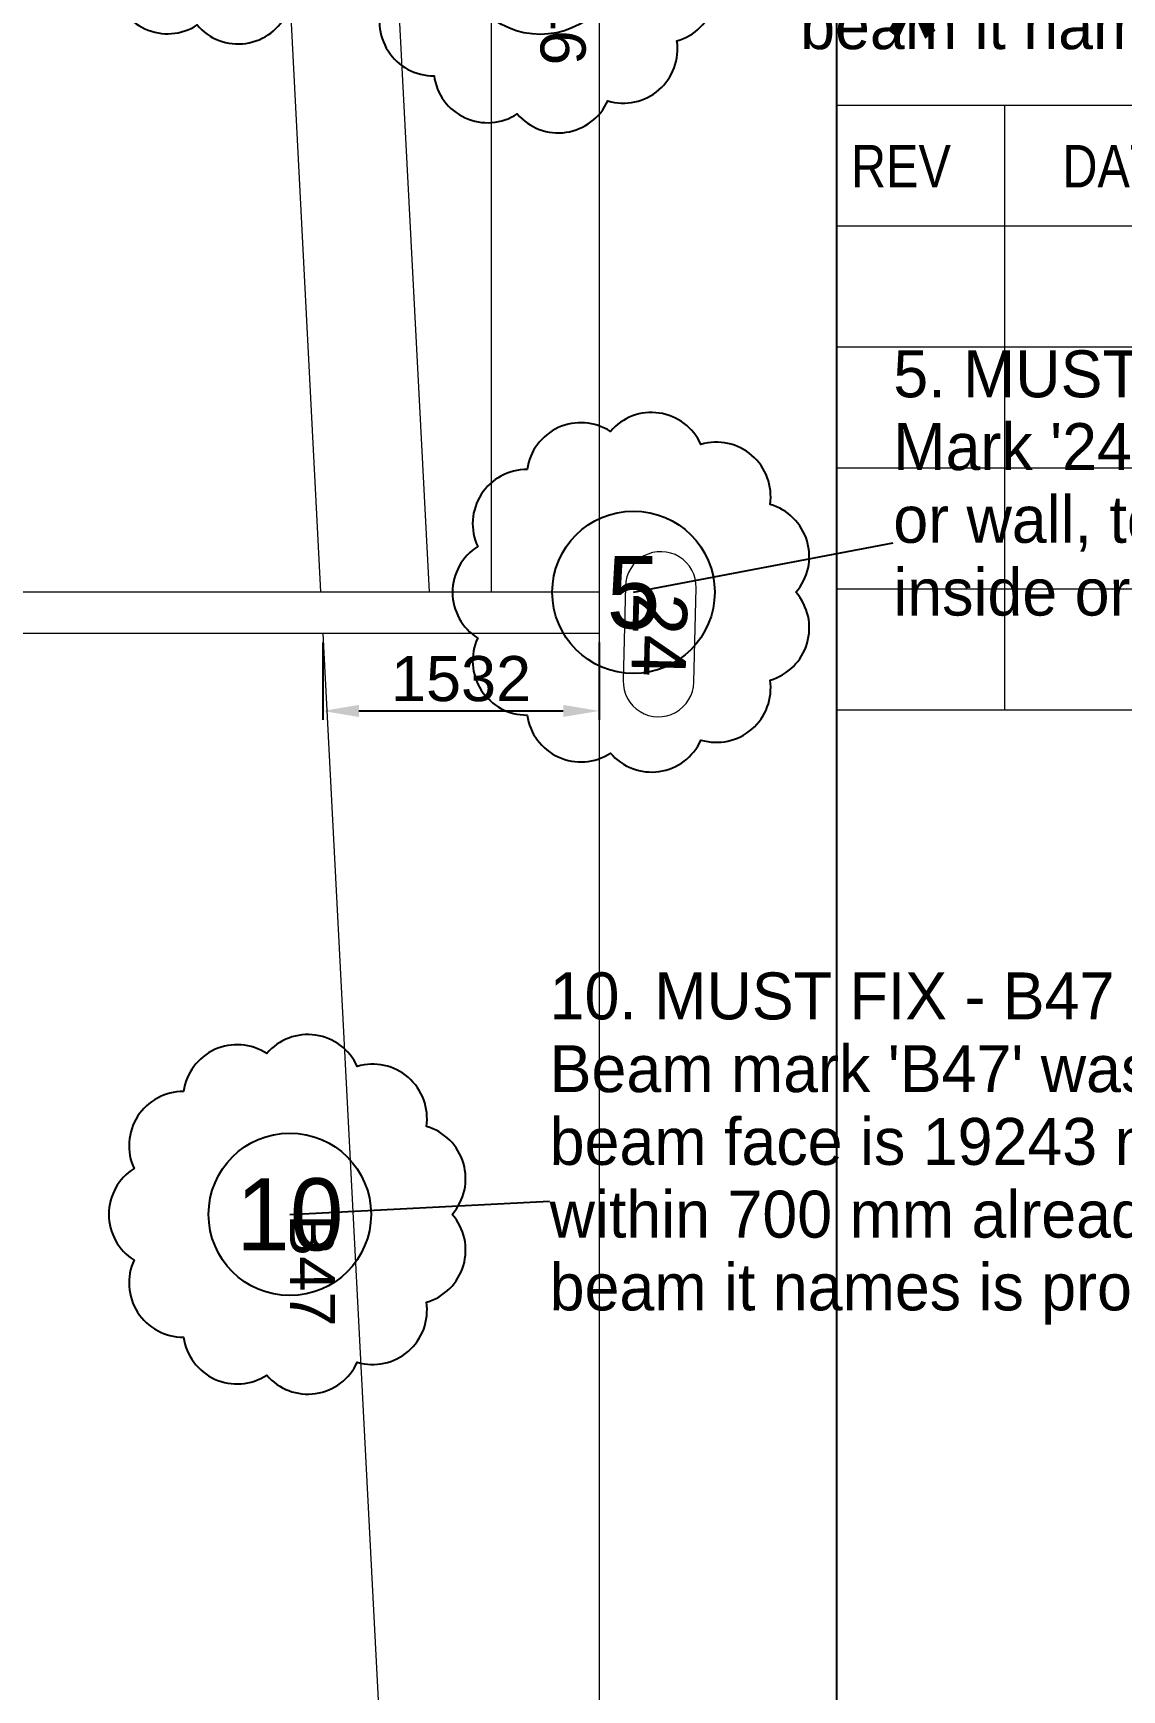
# Model space of a CAD drawing. Header units: millimetres. Extents: x 7675 to 3049577, y -133733 to 101877.
# Drawn here: x 2958176 to 2964211, y 67443 to 76621 of the extents above; entities that cross this region are included whole.
import ezdxf
from ezdxf.enums import TextEntityAlignment as Align

# ---------------------------------------------------------------- set-up
doc = ezdxf.new("R2010")
doc.units = ezdxf.units.MM
doc.header["$LTSCALE"] = 600
for name, color, linetype, lineweight in [('BEAM', 191, 'Continuous', 20), ('BEAM NO (H)', 121, 'Continuous', 20), ('colno', 11, 'Continuous', 15), ('CONCRETE', 7, 'Continuous', 20), ('D-sheet', 42, 'Continuous', 13)]:
    doc.layers.add(name, color=color, linetype=linetype, lineweight=lineweight)
for name, color, linetype in [('S-DIM', 7, 'Continuous'), ('S-QUERY-BLOCKER', 1, 'Continuous'), ('S-QUERY-TEXT', 7, 'Continuous'), ('SHEET', 7, 'Continuous')]:
    doc.layers.add(name, color=color, linetype=linetype)
doc.styles.add('ARIAL', font='arial.ttf')
doc.styles.add('STYLE3', font='ARIALN.TTF')
doc.dimstyles.new('100', dxfattribs={"dimscale": 100, "dimtxt": 2.5, "dimasz": 2, "dimexe": 0.5, "dimexo": 0.5, "dimgap": 0.5, "dimtad": 1, "dimdec": 0, "dimzin": 3, "dimtxsty": 'ARIAL', "dimblk1": 'OBLIQUE', "dimblk2": 'OBLIQUE', "dimcen": 0, "dimdle": 1, "dimclrd": 256, "dimclre": 256, "dimclrt": 7, "dimazin": 3, "dimtfac": 1, "dimtdec": 0, "dimtmove": 0, "dimatfit": 3, "dimlwd": -1, "dimlwe": -1})

# ---------------------------------------------------------------- blocks, each defined once
blk = doc.blocks.new('*D30')
at = {"layer": 'Defpoints', "color": 0, "transparency": 16777216}
for p in [(3005834.8, 95063.5), (3006264.5, 95063.5), (3005834.8, 93531.2)]:
    blk.add_point(p, dxfattribs=at)
at = {"layer": 'S-DIM', "transparency": 16777216}
for p, q in [((3005884.8, 95063.5), (3006314.5, 95063.5)), ((3006264.5, 93731.2), (3006264.5, 94863.5)), ((3005884.8, 93531.2), (3006314.5, 93531.2))]:
    blk.add_line(p, q, dxfattribs=at)
for points in [[(3006297.8, 94863.5), (3006231.1, 94863.5), (3006264.5, 95063.5)], [(3006231.1, 93731.2), (3006297.8, 93731.2), (3006264.5, 93531.2)]]:
    blk.add_solid(points, dxfattribs=at)
at = {"layer": 'S-DIM', "color": 7, "transparency": 16777216, "insert": (3006086.9, 94297.3), "char_height": 250, "attachment_point": 5, "rotation": 90, "style": 'ARIAL'}
blk.add_mtext('\\A1;1532', dxfattribs=at)
blk = doc.blocks.new('_Oblique')
at = {"color": 0, "linetype": 'ByBlock', "lineweight": -2}
blk.add_line((-0.5, -0.5), (0.5, 0.5), dxfattribs=at)
blk = doc.blocks.new('5444')
at = {"layer": 'colno', "elevation": 5360.4}
blk.add_lwpolyline([(3005582.5, 95600.1, 1), (3005572.9, 95209), (3006096.4, 95196.2, 1), (3006105.9, 95587.3)], format="xyb", close=True, dxfattribs=at)
at = {"layer": 'CONCRETE'}
for p, q in [((2982624.8, 95063.5), (3021154.8, 95063.5)), ((2982854.8, 94463.5), (3005604.8, 94463.5))]:
    blk.add_line(p, q, dxfattribs=at)
at = {"layer": 'CONCRETE', "color": 1}
for p, q in [((2998174.8, 93735.3), (3005604.8, 94120.1)), ((3005834.8, 93531.2), (3013264.8, 93916)), ((2998174.8, 93134.5), (3005604.8, 93519.3))]:
    blk.add_line(p, q, dxfattribs=at)
at = {"layer": 'CONCRETE'}
blk.add_lwpolyline([(3005604.8, 89061), (3005604.8, 95063.5), (3005834.8, 95063.5), (3005834.8, 89061)], dxfattribs=at)
at = {"layer": 'BEAM NO (H)', "style": 'ARIAL'}
blk.add_text('B46', height=250, rotation=0.10297, dxfattribs=at).set_placement((3002376.4, 94862.5, 11196), align=Align.MIDDLE_CENTER)
at = {"layer": 'BEAM NO (H)', "color": 1, "style": 'ARIAL'}
blk.add_text('B47', height=250, rotation=0.10297, dxfattribs=at).set_placement((3009363.2, 93474.1), align=Align.MIDDLE_CENTER)
at = {"layer": 'colno', "style": 'ARIAL'}
blk.add_text('24', height=300, rotation=358.59974, dxfattribs=at).set_placement((3005843.4, 95397.4, 5360.4), align=Align.MIDDLE_CENTER)
at = {"layer": 'S-DIM'}
dim = blk.add_linear_dim(base=(3006264.5, 95063.5), p1=(3005834.8, 93531.2), p2=(3005834.8, 95063.5), angle=90, dimstyle='100', dxfattribs=at)
dim.commit()
dim.dimension.update_dxf_attribs({"geometry": '*D30', "text_midpoint": (3006086.9, 94297.3)})

msp = doc.modelspace()

# ---------------------------------------------------------------- linework, layer by layer
at = {"color": 0, "linetype": 'ByBlock'}
msp.add_lwpolyline([(2962631.8, 98454.9), (2974238.9, 98454.9), (2974238.9, 45184.1), (2962631.8, 45184.1)], close=True, dxfattribs=at)
at = {"layer": 'D-sheet'}
for p, q in [((2962631.8, 76222.6), (2974238.9, 76222.6)), ((2962631.8, 76222.6), (2974238.9, 76222.6)), ((2963562, 72872.6), (2963562, 76222.6)), ((2962631.8, 75552.6), (2974238.9, 75552.6)), ((2962631.8, 75552.6), (2974238.9, 75552.6)), ((2962631.8, 74882.6), (2974238.9, 74882.6)), ((2962631.8, 74212.6), (2974238.9, 74212.6)), ((2962631.8, 73542.6), (2974238.9, 73542.6)), ((2962631.8, 72872.6, 0), (2974238.9, 72872.6, 0))]:
    msp.add_line(p, q, dxfattribs=at)
at = {"layer": 'S-QUERY-BLOCKER'}
for points in [[(2960113, 77557.1, 0.55), (2959970.1, 78043.6, 0.55), (2959586.8, 78375.7, 0.55), (2959084.9, 78447.9, 0.55), (2958623.6, 78237.2, 0.55), (2958349.4, 77810.6, 0.55), (2958349.4, 77303.5, 0.55), (2958623.6, 76876.9, 0.55), (2959084.9, 76666.2, 0.55), (2959586.8, 76738.4, 0.55), (2959970.1, 77070.5, 0.55)], [(2961887.7, 77064.3, 0.55), (2961744.9, 77550.9, 0.55), (2961361.6, 77883, 0.55), (2960859.7, 77955.2, 0.55), (2960398.4, 77744.5, 0.55), (2960124.2, 77317.9, 0.55), (2960124.2, 76810.8, 0.55), (2960398.4, 76384.1, 0.55), (2960859.7, 76173.5, 0.55), (2961361.6, 76245.7, 0.55), (2961744.9, 76577.7, 0.55)], [(2962403.9, 73523.6, 0.55), (2962261, 74010.1, 0.55), (2961877.8, 74342.2, 0.55), (2961375.8, 74414.4, 0.55), (2960914.5, 74203.7, 0.55), (2960640.4, 73777.1, 0.55), (2960640.4, 73270, 0.55), (2960914.5, 72843.4, 0.55), (2961375.8, 72632.7, 0.55), (2961877.8, 72704.9, 0.55), (2962261, 73037, 0.55)], [(2960499.3, 70077.5, 0.55), (2960356.4, 70564.1, 0.55), (2959973.2, 70896.2, 0.55), (2959471.2, 70968.4, 0.55), (2959009.9, 70757.7, 0.55), (2958735.8, 70331.1, 0.55), (2958735.8, 69824, 0.55), (2959009.9, 69397.3, 0.55), (2959471.2, 69186.7, 0.55), (2959973.2, 69258.8, 0.55), (2960356.4, 69590.9, 0.55)]]:
    msp.add_lwpolyline(points, format="xyb", close=True, dxfattribs=at)
for points in [[(2961503.9, 73523.6), (2962943.9, 73797.6)], [(2959599.3, 70077.5), (2961039.3, 70150)]]:
    msp.add_lwpolyline(points, dxfattribs=at)
for centre in [(2960987.7, 77064.3), (2961503.9, 73523.6), (2959599.3, 70077.5)]:
    msp.add_circle(centre, 450, dxfattribs=at)

# ---------------------------------------------------------------- block references
at = {"layer": 'BEAM', "rotation": 270}
msp.add_blockref('5444', (2866250.8, 3079130.6), dxfattribs=at)

# ---------------------------------------------------------------- texts
at = {"layer": 'S-QUERY-BLOCKER'}
for s, p in [('5. MUST FIX - 24', (2962943.9, 74603.6)), ('10. MUST FIX - B47', (2961039.3, 71157.5))]:
    msp.add_text(s, height=260, dxfattribs=at).set_placement(p)
for s, p in [('5', (2961503.9, 73523.6)), ('10', (2959599.3, 70077.5))]:
    msp.add_text(s, height=400, dxfattribs=at).set_placement(p, align=Align.MIDDLE_CENTER)
at = {"layer": 'S-QUERY-TEXT'}
for s, p in [('beam it names is probably not drawn on this ... (see schedule)', (2962427.7, 76532.3)), ("Mark '24' is 23097 mm from the nearest column", (2962943.9, 74200.6)), ('or wall, too far to assign. Move the tag', (2962943.9, 73797.6)), ('inside or within 300 mm of its element.', (2962943.9, 73394.6)), ("Beam mark 'B47' was not placed. The nearest", (2961039.3, 70754.5)), ('beam face is 19243 mm away and every line', (2961039.3, 70351.5)), ('within 700 mm already carries a mark, so the', (2961039.3, 69948.5)), ('beam it names is probably not drawn on this ... (see schedule)', (2961039.3, 69545.5))]:
    msp.add_text(s, height=260, dxfattribs=at).set_placement(p)
at = {"layer": 'SHEET', "color": 0, "style": 'ARIAL', "width": 0.8}
msp.add_text('*', height=883.5, dxfattribs=at).set_placement((2962855.7, 77040.2), align=Align.TOP_LEFT)
at = {"layer": 'SHEET', "style": 'STYLE3'}
for s, p in [('REV', (2962709.6, 75766.5, 0)), ('DATE', (2963881.1, 75766.5, 0))]:
    msp.add_text(s, height=235.05, dxfattribs=at).set_placement(p)

doc.saveas('drawing.dxf')
